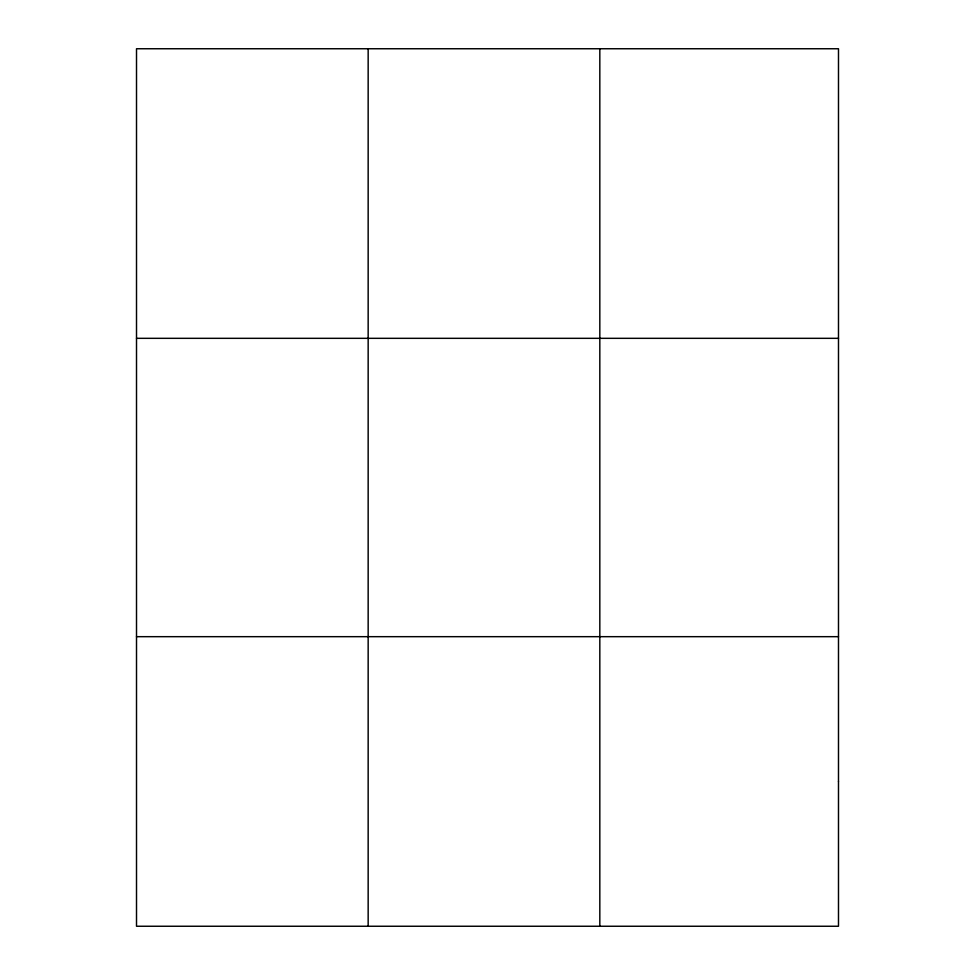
<?xml version="1.0" encoding="UTF-8"?>
<svg xmlns="http://www.w3.org/2000/svg" width="975" height="975" viewBox="0 0 975 975"><rect width="100%" height="100%" fill="white"/><g stroke="black" fill="none" stroke-linecap="round" stroke-linejoin="round"><path stroke-width="1.46" d="M368.16 48.75L368.16 926.25M599.82 48.75L599.82 926.25M136.512 338.325L838.488 338.325M136.512 636.675L838.488 636.675M838.488 781.463L838.488 926.25L136.512 926.25L136.512 48.75L838.488 48.75L838.488 781.463"/></g></svg>
